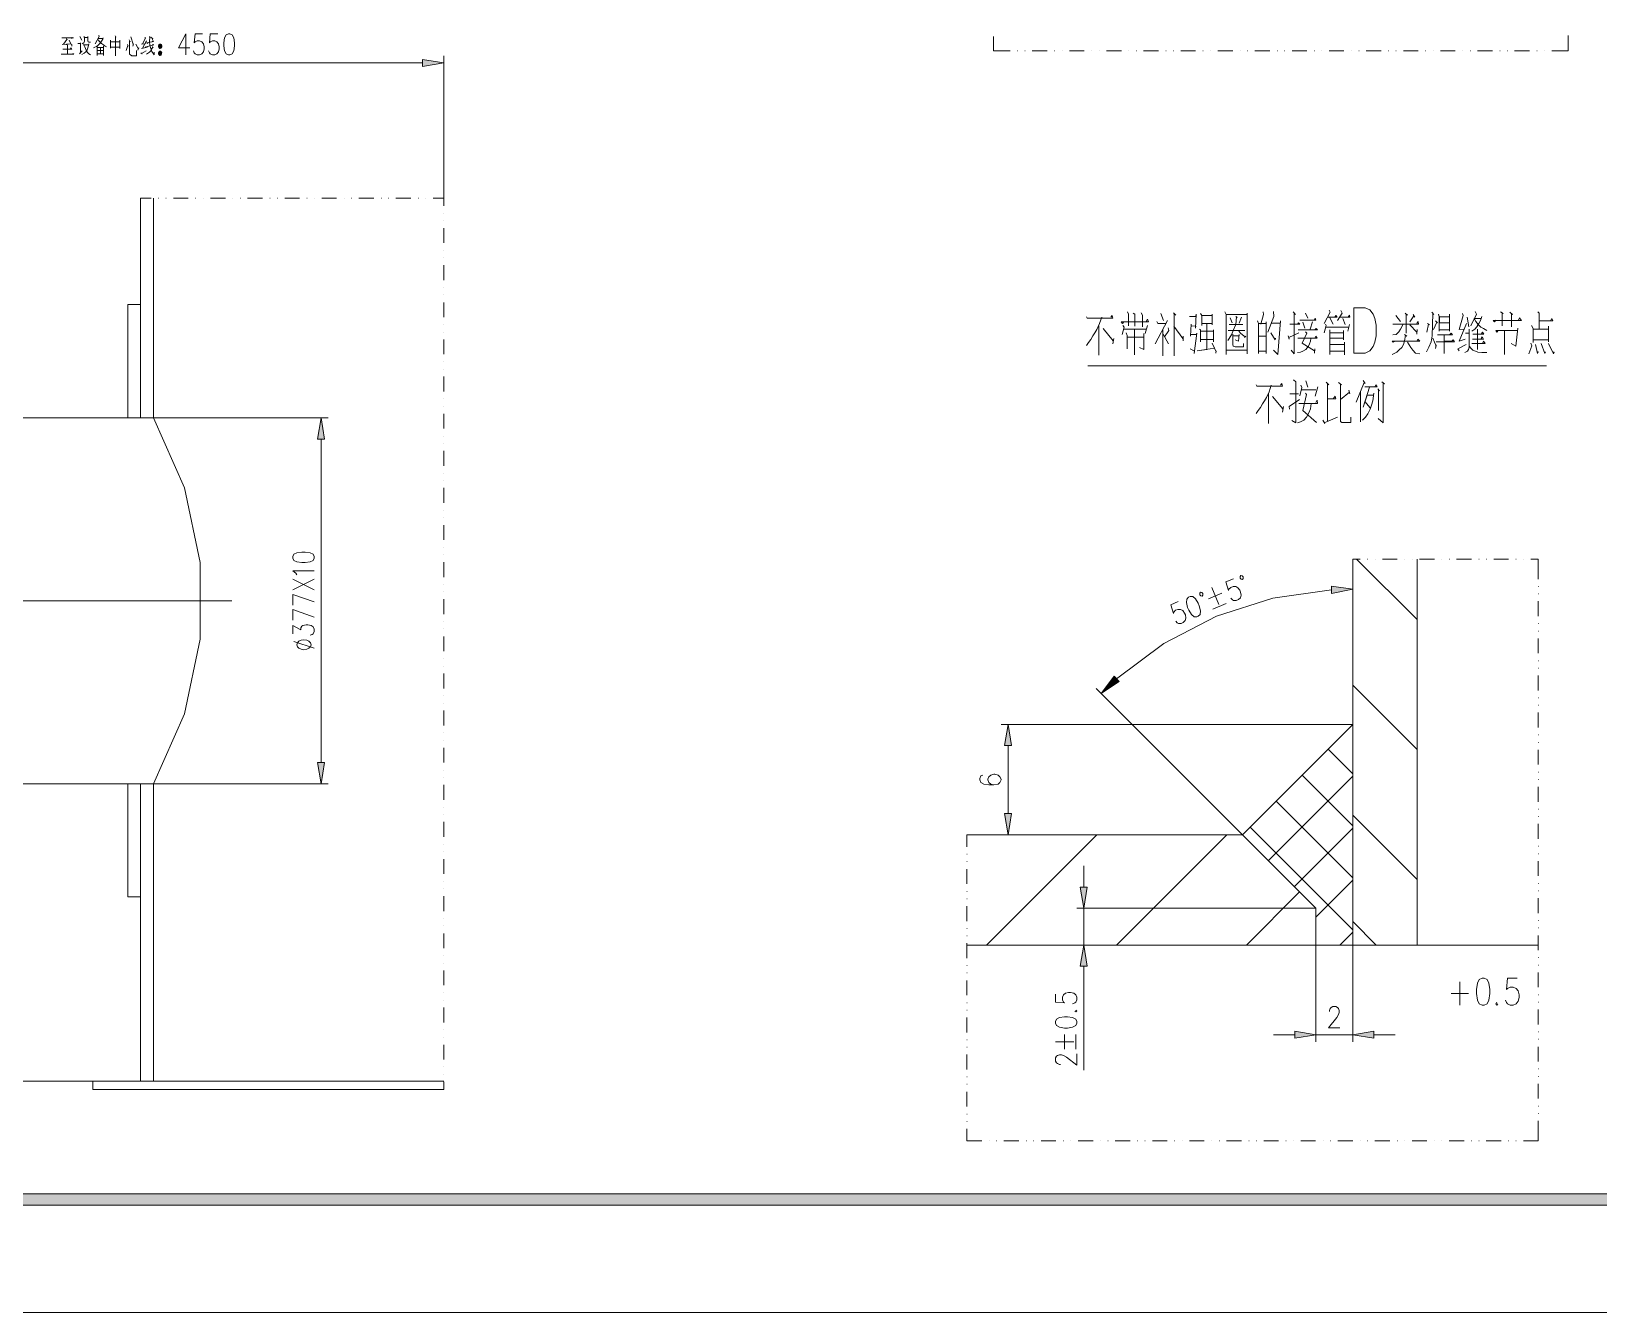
# Model space of a CAD drawing. Header units: millimetres. Extents: x 0 to 829, y 0 to 586.
# Drawn here: x 326.8 to 463.5, y 0 to 111.7 of the extents above; entities that cross this region are included whole.
import ezdxf

# ---------------------------------------------------------------- set-up
doc = ezdxf.new("R2010")
doc.units = ezdxf.units.MM

msp = doc.modelspace()

# ---------------------------------------------------------------- hatches: boundary and pattern name
h = msp.add_hatch(color=0)
h.dxf.hatch_style = 2
h.paths.add_polyline_path([(338.165722, 110.52175), (338.193944, 110.504111), (338.218639, 110.433556), (338.218639, 110.377111), (338.218639, 110.324194), (338.190417, 110.250111), (338.158667, 110.232472), (338.126917, 110.214833), (338.084583, 110.197194), (338.074, 110.197194), (338.052833, 110.197194), (338.006972, 110.221889), (337.982278, 110.243056), (337.957583, 110.26775), (337.932889, 110.338306), (337.936417, 110.387694), (337.939944, 110.437083), (337.968167, 110.504111), (337.996389, 110.525278), (338.021083, 110.542917), (338.063417, 110.560556), (338.081056, 110.560556), (338.095167, 110.560556), (338.1375, 110.542917)])
h = msp.add_hatch(color=0)
h.dxf.hatch_style = 2
h.paths.add_polyline_path([(338.165722, 109.897333), (338.190417, 109.879694), (338.211583, 109.809139), (338.208056, 109.75975), (338.208056, 109.710361), (338.176306, 109.639806), (338.151611, 109.618639), (338.123389, 109.597472), (338.084583, 109.579833), (338.074, 109.579833), (338.059889, 109.579833), (338.021083, 109.597472), (337.996389, 109.618639), (337.968167, 109.639806), (337.939944, 109.713889), (337.936417, 109.763278), (337.932889, 109.816194), (337.957583, 109.88675), (337.982278, 109.904389), (338.006972, 109.922028), (338.052833, 109.939667), (338.074, 109.939667), (338.095167, 109.939667), (338.141028, 109.9185)])
h = msp.add_hatch(color=0)
h.dxf.hatch_style = 2
h.paths.add_polyline_path([(360.951639, 109.237639), (362.800194, 108.927194), (360.951639, 108.620278)])
h = msp.add_hatch(color=0)
h.dxf.hatch_style = 2
h.paths.add_polyline_path([(336.366556, 97.134892), (336.353503, 97.147944), (336.366556, 97.160997), (336.379608, 97.147944)])
h = msp.add_hatch(color=0)
h.dxf.hatch_style = 2
h.paths.add_polyline_path([(351.807639, 76.1365), (352.114556, 77.985056), (352.421472, 76.1365)])
h = msp.add_hatch(color=0)
h.dxf.hatch_style = 2
h.paths.add_polyline_path([(440.199639, 63.3095), (442.05525, 63.0555), (440.217278, 62.692139)])
h = msp.add_hatch(color=0)
h.dxf.hatch_style = 2
h.paths.add_polyline_path([(421.682333, 55.015694), (420.126583, 53.971472), (421.262528, 55.463722)])
h = msp.add_hatch(color=0)
h.dxf.hatch_style = 2
h.paths.add_polyline_path([(411.70225, 49.420639), (412.009167, 51.269194), (412.316083, 49.420639)])
h = msp.add_hatch(color=0)
h.dxf.hatch_style = 2
h.paths.add_polyline_path([(351.807639, 47.946028), (352.114556, 46.097472), (352.421472, 47.946028)])
h = msp.add_hatch(color=0)
h.dxf.hatch_style = 2
h.paths.add_polyline_path([(411.70225, 43.504556), (412.009167, 41.656), (412.316083, 43.504556)])
h = msp.add_hatch(color=0)
h.dxf.hatch_style = 2
h.paths.add_polyline_path([(418.299194, 37.094583), (418.609639, 35.246028), (418.916556, 37.094583)])
h = msp.add_hatch(color=0)
h.dxf.hatch_style = 2
h.paths.add_polyline_path([(418.299194, 30.19425), (418.609639, 32.042806), (418.916556, 30.19425)])
h = msp.add_hatch(color=0)
h.dxf.hatch_style = 2
h.paths.add_polyline_path([(437.003472, 24.528639), (438.852028, 24.221722), (437.003472, 23.911278)])
h = msp.add_hatch(color=0)
h.dxf.hatch_style = 2
h.paths.add_polyline_path([(443.903806, 24.528639), (442.05525, 24.221722), (443.903806, 23.911278)])
h = msp.add_hatch(color=0)
h.dxf.hatch_style = 2
h.paths.add_polyline_path([(24.154694, 9.36625), (25.142472, 10.3505), (818.80075, 10.3505), (819.788528, 9.36625)])

# ---------------------------------------------------------------- linework, layer by layer
at = {"color": 0, "lineweight": 0}
for points in [[(0, 0), (0, 585.632278), (829.154778, 585.632278), (829.154778, 0)], [(344.025361, 111.467194), (343.827806, 111.379), (343.69375, 111.114417), (343.626722, 110.673444), (343.626722, 110.412389), (343.69375, 109.971417), (343.827806, 109.706833), (344.025361, 109.618639), (344.155889, 109.618639), (344.353444, 109.706833), (344.4875, 109.971417), (344.551, 110.412389), (344.551, 110.673444), (344.4875, 111.114417), (344.353444, 111.379), (344.155889, 111.467194)], [(338.165722, 110.52175), (338.193944, 110.504111), (338.218639, 110.433556), (338.218639, 110.377111), (338.218639, 110.324194), (338.190417, 110.250111), (338.158667, 110.232472), (338.126917, 110.214833), (338.084583, 110.197194), (338.074, 110.197194), (338.052833, 110.197194), (338.006972, 110.221889), (337.982278, 110.243056), (337.957583, 110.26775), (337.932889, 110.338306), (337.936417, 110.387694), (337.939944, 110.437083), (337.968167, 110.504111), (337.996389, 110.525278), (338.021083, 110.542917), (338.063417, 110.560556), (338.081056, 110.560556), (338.095167, 110.560556), (338.1375, 110.542917)], [(338.165722, 109.897333), (338.190417, 109.879694), (338.211583, 109.809139), (338.208056, 109.75975), (338.208056, 109.710361), (338.176306, 109.639806), (338.151611, 109.618639), (338.123389, 109.597472), (338.084583, 109.579833), (338.074, 109.579833), (338.059889, 109.579833), (338.021083, 109.597472), (337.996389, 109.618639), (337.968167, 109.639806), (337.939944, 109.713889), (337.936417, 109.763278), (337.932889, 109.816194), (337.957583, 109.88675), (337.982278, 109.904389), (338.006972, 109.922028), (338.052833, 109.939667), (338.074, 109.939667), (338.095167, 109.939667), (338.141028, 109.9185)], [(360.951639, 109.237639), (362.800194, 108.927194), (360.951639, 108.620278)], [(442.143444, 83.640083), (442.143444, 87.584139), (443.131222, 87.584139), (443.554556, 87.397167), (443.836778, 87.019694), (443.974361, 86.64575), (444.115472, 86.081306), (444.115472, 85.142917), (443.974361, 84.578472), (443.836778, 84.204528), (443.554556, 83.827056), (443.131222, 83.640083)], [(351.807639, 76.1365), (352.114556, 77.985056), (352.421472, 76.1365)], [(349.648639, 65.771889), (349.736833, 65.570806), (350.001417, 65.440278), (350.442389, 65.37325), (350.706972, 65.37325), (351.144417, 65.440278), (351.409, 65.570806), (351.497194, 65.771889), (351.497194, 65.902417), (351.409, 66.099972), (351.144417, 66.234028), (350.706972, 66.297528), (350.442389, 66.297528), (350.001417, 66.234028), (349.736833, 66.099972), (349.648639, 65.902417)], [(432.502028, 64.131472), (432.413833, 64.23025), (432.304472, 64.240833), (432.230389, 64.152639), (432.240972, 64.022111), (432.325639, 63.923333), (432.438528, 63.91275), (432.509083, 64.000944)], [(440.199639, 63.3095), (442.05525, 63.0555), (440.217278, 62.692139)], [(427.750111, 62.353472), (427.587833, 62.191194), (427.559611, 61.891333), (427.661917, 61.457417), (427.764222, 61.214), (427.997056, 60.836528), (428.226361, 60.646028), (428.455667, 60.646028), (428.586194, 60.698944), (428.748472, 60.861222), (428.776694, 61.157556), (428.674389, 61.591472), (428.572083, 61.834889), (428.33925, 62.215889), (428.106417, 62.406389), (427.877111, 62.406389)], [(428.988361, 62.6745), (428.900167, 62.773278), (428.790806, 62.783861), (428.716722, 62.699194), (428.727306, 62.568667), (428.811972, 62.469889), (428.924861, 62.459306), (428.995417, 62.543972)], [(421.682333, 55.015694), (420.126583, 53.971472), (421.262528, 55.463722)], [(411.70225, 49.420639), (412.009167, 51.269194), (412.316083, 49.420639)], [(351.807639, 47.946028), (352.114556, 46.097472), (352.421472, 47.946028)], [(411.70225, 43.504556), (412.009167, 41.656), (412.316083, 43.504556)], [(418.299194, 37.094583), (418.609639, 35.246028), (418.916556, 37.094583)], [(418.299194, 30.19425), (418.609639, 32.042806), (418.916556, 30.19425)], [(453.347667, 29.164139), (453.093667, 29.05125), (452.924333, 28.712583), (452.839667, 28.151667), (452.839667, 27.813), (452.924333, 27.248556), (453.093667, 26.909889), (453.347667, 26.797), (453.517, 26.797), (453.767472, 26.909889), (453.936806, 27.248556), (454.021472, 27.813), (454.021472, 28.151667), (453.936806, 28.712583), (453.767472, 29.05125), (453.517, 29.164139)], [(416.143722, 25.230667), (416.231917, 25.019), (416.4965, 24.877889), (416.937472, 24.807333), (417.198528, 24.807333), (417.6395, 24.877889), (417.904083, 25.019), (417.992278, 25.230667), (417.992278, 25.371778), (417.904083, 25.583444), (417.6395, 25.724556), (417.198528, 25.791583), (416.937472, 25.791583), (416.4965, 25.724556), (416.231917, 25.583444), (416.143722, 25.371778)], [(437.003472, 24.528639), (438.852028, 24.221722), (437.003472, 23.911278)], [(443.903806, 24.528639), (442.05525, 24.221722), (443.903806, 23.911278)], [(24.154694, 9.36625), (25.142472, 10.3505), (818.80075, 10.3505), (819.788528, 9.36625)]]:
    msp.add_lwpolyline(points, close=True, dxfattribs=at)
for points in [[(329.519139, 111.117944), (330.5175, 111.117944), (330.404611, 111.135583), (330.351694, 111.0615)], [(329.907194, 111.043861), (329.974222, 110.948611), (329.935417, 110.969778), (329.656722, 110.560556), (329.547361, 110.525278), (330.281139, 110.599361), (330.143556, 110.895694), (330.376389, 110.451194), (330.3905, 110.525278), (330.365806, 110.39475)], [(331.071361, 111.227306), (331.251278, 110.895694)], [(331.431194, 111.227306), (331.473528, 111.135583), (331.487639, 110.969778), (331.473528, 110.821611), (331.417083, 110.691083), (331.2795, 110.581722)], [(331.487639, 111.135583), (331.776917, 111.135583), (331.776917, 111.227306), (331.776917, 110.83925), (331.805139, 110.765167), (331.861583, 110.726361), (332.013278, 110.726361)], [(333.110417, 111.117944), (333.082194, 110.987417), (333.02575, 110.895694), (332.969306, 110.821611), (332.916389, 110.747528), (332.845833, 110.652278), (332.736472, 110.542917), (332.651806, 110.451194), (332.528333, 110.359472), (332.387222, 110.285389), (332.277861, 110.246583)], [(332.722361, 111.336667), (332.761167, 111.227306), (332.401333, 110.581722)], [(332.609472, 110.930972), (332.694139, 110.895694), (332.761167, 110.821611), (332.831722, 110.765167), (332.902278, 110.691083), (332.969306, 110.617), (333.053972, 110.560556), (333.124528, 110.507639), (333.205667, 110.451194), (333.290333, 110.39475), (333.385583, 110.320667)], [(332.637694, 111.043861), (333.082194, 111.043861)], [(334.147583, 111.301389), (334.204028, 111.170861), (334.189917, 111.209667), (334.189917, 109.544556), (334.189917, 110.285389), (333.773639, 110.285389), (334.563861, 110.285389), (334.563861, 110.1725), (334.563861, 110.913333), (334.563861, 110.765167), (333.759528, 110.765167), (333.759528, 110.913333), (333.759528, 110.211306)], [(335.368194, 110.948611), (335.466972, 110.765167), (335.410528, 110.821611), (335.410528, 109.675083), (335.481083, 109.618639), (335.618667, 109.544556), (336.006722, 109.544556), (336.006722, 110.006694)], [(335.534, 111.209667), (335.728028, 110.560556), (335.742139, 110.599361), (335.689222, 110.39475)], [(336.7405, 111.153222), (336.811056, 111.079139), (336.796944, 111.096778), (336.532361, 110.599361), (336.451222, 110.560556), (336.782833, 110.599361), (336.895722, 110.83925), (336.546472, 110.211306), (336.451222, 110.1725), (336.8675, 110.264222), (336.811056, 110.320667), (336.782833, 110.264222)], [(336.990972, 110.691083), (336.948639, 110.617), (336.909833, 110.673444), (337.491917, 110.800444), (337.435472, 110.856889), (337.393139, 110.765167)], [(337.114444, 111.209667), (337.213222, 111.1885), (337.170889, 111.209667), (337.156778, 110.765167), (337.185, 110.486472), (337.255556, 110.1725), (337.350806, 109.932611), (337.558944, 109.636278), (337.558944, 109.858528)], [(337.269667, 111.170861), (337.449583, 111.022694), (337.449583, 111.043861), (337.421361, 110.948611)], [(340.32825, 111.467194), (339.668556, 110.236), (340.656333, 110.236)], [(340.32825, 111.467194), (340.32825, 109.618639)], [(341.778167, 111.467194), (341.118472, 111.467194), (341.054972, 110.673444), (341.118472, 110.761639), (341.316028, 110.849833), (341.517111, 110.849833), (341.714667, 110.761639), (341.845194, 110.588778), (341.912222, 110.324194), (341.912222, 110.147806), (341.845194, 109.883222), (341.714667, 109.706833), (341.517111, 109.618639), (341.316028, 109.618639), (341.118472, 109.706833), (341.054972, 109.795028), (340.987944, 109.971417)], [(343.101083, 111.467194), (342.441389, 111.467194), (342.374361, 110.673444), (342.441389, 110.761639), (342.638944, 110.849833), (342.8365, 110.849833), (343.034056, 110.761639), (343.164583, 110.588778), (343.231611, 110.324194), (343.231611, 110.147806), (343.164583, 109.883222), (343.034056, 109.706833), (342.8365, 109.618639), (342.638944, 109.618639), (342.441389, 109.706833), (342.374361, 109.795028), (342.307333, 109.971417)], [(410.739167, 111.241417), (410.739167, 109.974944)], [(460.854778, 109.974944), (460.854778, 111.326083)], [(329.893083, 110.542917), (330.030667, 110.486472), (329.988333, 110.507639), (329.988333, 109.692722), (329.448583, 109.692722), (330.545722, 109.692722), (330.475167, 109.749167), (330.432833, 109.675083)], [(329.586167, 110.137222), (330.376389, 110.137222), (330.323472, 110.246583), (330.267028, 110.1725)], [(330.891444, 110.617), (331.127806, 110.617), (331.127806, 110.673444), (331.127806, 109.840889), (331.043139, 109.728), (331.2795, 109.989056)], [(331.37475, 110.507639), (331.833361, 110.507639), (331.861583, 110.581722), (331.791028, 110.338306), (331.709889, 110.080778), (331.597, 109.897333), (331.459417, 109.766806), (331.251278, 109.657444)], [(331.459417, 110.433556), (331.515861, 110.320667), (331.568778, 110.1725), (331.667556, 109.971417), (331.752222, 109.82325), (331.861583, 109.710361), (331.999167, 109.636278)], [(332.553028, 109.710361), (333.149222, 109.710361)], [(332.58125, 110.359472), (332.58125, 109.583361)], [(332.58125, 110.264222), (333.149222, 110.264222)], [(332.595361, 110.006694), (333.138639, 110.006694)], [(332.888167, 110.264222), (332.888167, 109.710361)], [(333.149222, 110.377111), (333.149222, 109.583361)], [(335.244722, 110.542917), (335.301167, 110.377111), (335.272944, 110.433556), (335.12125, 110.006694)], [(335.950278, 110.560556), (336.172528, 110.1725), (336.214861, 110.228944), (336.130194, 110.024333)], [(336.394778, 109.802083), (336.507667, 109.710361), (336.465333, 109.749167), (336.853389, 109.971417)], [(336.976861, 110.359472), (336.920417, 110.303028), (336.881611, 110.338306), (337.516611, 110.507639), (337.477806, 110.542917), (337.421361, 110.468833)], [(337.40725, 110.359472), (337.477806, 110.228944), (337.449583, 110.285389), (337.336694, 110.119583), (337.255556, 109.989056), (337.156778, 109.876167), (337.061528, 109.802083), (336.881611, 109.692722)], [(362.800194, 97.147944), (362.800194, 109.544556)], [(410.739167, 109.974944), (412.182028, 109.974944)], [(412.827611, 109.974944), (412.84525, 109.974944)], [(413.476722, 109.974944), (413.494361, 109.974944)], [(414.122306, 109.974944), (415.417, 109.974944)], [(416.062583, 109.974944), (416.080222, 109.974944)], [(416.711694, 109.974944), (416.729333, 109.974944)], [(417.357278, 109.974944), (418.651972, 109.974944)], [(419.297556, 109.974944), (419.315194, 109.974944)], [(419.946667, 109.974944), (419.964306, 109.974944)], [(420.59225, 109.974944), (421.886944, 109.974944)], [(422.532528, 109.974944), (422.550167, 109.974944)], [(423.181639, 109.974944), (423.199278, 109.974944)], [(423.827222, 109.974944), (425.121917, 109.974944)], [(425.7675, 109.974944), (425.785139, 109.974944)], [(426.416611, 109.974944), (426.43425, 109.974944)], [(427.062194, 109.974944), (428.356889, 109.974944)], [(429.002472, 109.974944), (429.020111, 109.974944)], [(429.651583, 109.974944), (429.669222, 109.974944)], [(430.297167, 109.974944), (431.591861, 109.974944)], [(432.240972, 109.974944), (432.258611, 109.974944)], [(432.886556, 109.974944), (432.904194, 109.974944)], [(433.532139, 109.974944), (434.826833, 109.974944)], [(435.475944, 109.974944), (435.493583, 109.974944)], [(436.121528, 109.974944), (436.139167, 109.974944)], [(436.767111, 109.974944), (438.061806, 109.974944)], [(438.710917, 109.974944), (438.728556, 109.974944)], [(439.3565, 109.974944), (439.374139, 109.974944)], [(440.002083, 109.974944), (441.296778, 109.974944)], [(441.945889, 109.974944), (441.963528, 109.974944)], [(442.591472, 109.974944), (442.609111, 109.974944)], [(443.237056, 109.974944), (444.53175, 109.974944)], [(445.180861, 109.974944), (445.1985, 109.974944)], [(445.826444, 109.974944), (445.844083, 109.974944)], [(446.472028, 109.974944), (447.766722, 109.974944)], [(448.415833, 109.974944), (448.433472, 109.974944)], [(449.061417, 109.974944), (449.079056, 109.974944)], [(449.707, 109.974944), (451.001694, 109.974944)], [(451.650806, 109.974944), (451.668444, 109.974944)], [(452.296389, 109.974944), (452.314028, 109.974944)], [(452.941972, 109.974944), (454.236667, 109.974944)], [(454.885778, 109.974944), (454.903417, 109.974944)], [(455.531361, 109.974944), (455.549, 109.974944)], [(456.176944, 109.974944), (457.471639, 109.974944)], [(458.12075, 109.974944), (458.138389, 109.974944)], [(458.766333, 109.974944), (458.783972, 109.974944)], [(459.411917, 109.974944), (460.854778, 109.974944)], [(317.295389, 108.927194), (360.951639, 108.927194)], [(336.366556, 97.147944), (337.290833, 97.147944)], [(336.366556, 77.985056), (336.366556, 97.147944)], [(337.509556, 77.985056), (337.509556, 97.147944)], [(337.936417, 97.147944), (337.954056, 97.147944)], [(338.582, 97.147944), (338.599639, 97.147944)], [(339.231111, 97.147944), (340.525806, 97.147944)], [(341.171389, 97.147944), (341.189028, 97.147944)], [(341.816972, 97.147944), (341.834611, 97.147944)], [(342.466083, 97.147944), (343.760778, 97.147944)], [(344.406361, 97.147944), (344.424, 97.147944)], [(345.055472, 97.147944), (345.073111, 97.147944)], [(345.701056, 97.147944), (346.99575, 97.147944)], [(347.641333, 97.147944), (347.658972, 97.147944)], [(348.290444, 97.147944), (348.308083, 97.147944)], [(348.936028, 97.147944), (350.230722, 97.147944)], [(350.876306, 97.147944), (350.893944, 97.147944)], [(351.525417, 97.147944), (351.543056, 97.147944)], [(352.171, 97.147944), (353.465694, 97.147944)], [(354.111278, 97.147944), (354.128917, 97.147944)], [(354.760389, 97.147944), (354.778028, 97.147944)], [(355.405972, 97.147944), (356.700667, 97.147944)], [(357.34625, 97.147944), (357.363889, 97.147944)], [(357.995361, 97.147944), (358.013, 97.147944)], [(358.640944, 97.147944), (359.935639, 97.147944)], [(360.581222, 97.147944), (360.598861, 97.147944)], [(361.230333, 97.147944), (361.247972, 97.147944)], [(361.875917, 97.147944), (362.800194, 97.147944)], [(362.800194, 97.147944), (362.800194, 96.467083)], [(362.800194, 95.8215), (362.817833, 95.8215)], [(362.800194, 95.172389), (362.817833, 95.172389)], [(362.800194, 94.526806), (362.800194, 93.232111)], [(362.800194, 92.586528), (362.817833, 92.586528)], [(362.800194, 91.937417), (362.817833, 91.937417)], [(362.800194, 91.291833), (362.800194, 89.997139)], [(362.800194, 89.351556), (362.817833, 89.351556)], [(336.366556, 87.862833), (335.258833, 87.862833)], [(335.258833, 77.985056), (335.258833, 87.862833)], [(362.800194, 88.702444), (362.817833, 88.702444)], [(362.800194, 88.056861), (362.800194, 86.762167)], [(362.800194, 86.116583), (362.817833, 86.116583)], [(418.838944, 86.793917), (418.895389, 86.6775), (421.146111, 86.6775), (421.086139, 86.913861), (420.966194, 86.755111)], [(420.168917, 86.6775), (420.168917, 86.755111), (419.992528, 86.204778), (419.756167, 85.689722), (419.57625, 85.414556), (419.399861, 85.139389), (419.223472, 84.821889), (419.015333, 84.546722), (418.838944, 84.310361)], [(422.091556, 86.36), (421.971611, 86.204778), (421.883417, 86.36), (424.250556, 86.36), (424.162361, 86.596361), (424.042417, 86.398806)], [(422.416111, 87.227833), (422.504306, 87.030278), (422.504306, 86.007222)], [(422.920583, 87.111417), (423.06875, 87.030278), (423.06875, 85.968417)], [(423.601444, 87.150222), (423.717861, 86.952667), (423.717861, 85.926083)], [(425.908611, 86.479944), (424.843222, 84.430306)], [(424.991389, 86.398806), (425.079583, 86.204778), (425.760444, 86.204778)], [(425.315944, 87.072611), (425.552306, 86.479944)], [(426.437778, 87.150222), (426.645917, 86.952667)], [(426.49775, 87.030278), (426.49775, 83.403722)], [(427.827722, 86.832722), (428.392167, 86.832722), (428.420389, 87.030278), (428.360417, 85.809667), (428.392167, 85.968417), (427.975889, 86.007222), (427.975889, 86.162444), (427.919444, 85.100583), (427.919444, 85.255806), (428.420389, 85.255806), (428.452139, 85.37575), (428.244, 83.601278), (428.272222, 83.798833), (427.887694, 83.996389)], [(428.6885, 85.728528), (428.776694, 85.650917), (428.776694, 84.624333), (428.776694, 84.821889), (429.930278, 84.821889), (429.930278, 84.624333), (429.930278, 85.650917), (429.930278, 85.5345), (428.776694, 85.5345), (429.337611, 85.5345), (429.337611, 86.162444), (429.337611, 83.954056), (428.508583, 83.837639), (430.018472, 84.074), (429.810333, 84.507917), (430.166639, 83.7565), (430.166639, 83.837639), (430.134889, 83.640083)], [(428.776694, 87.072611), (428.893111, 86.913861), (428.893111, 86.046028), (428.893111, 86.204778), (429.810333, 86.204778), (429.810333, 86.084833), (429.810333, 87.030278), (429.810333, 86.913861), (428.893111, 86.913861)], [(430.903944, 87.227833), (431.023889, 86.991472), (431.023889, 83.520139), (431.023889, 83.876444), (432.858333, 83.876444), (432.858333, 83.562472), (432.858333, 87.111417), (432.858333, 86.991472), (431.023889, 86.991472)], [(431.881139, 86.832722), (431.969333, 86.716306), (431.912889, 86.793917), (431.852917, 86.123639), (431.673, 85.650917), (431.496611, 85.217), (431.172056, 84.744278)], [(431.288472, 86.123639), (432.473806, 86.123639)], [(431.380194, 86.716306), (431.556583, 86.282389)], [(432.353861, 86.755111), (432.14925, 86.243583)], [(433.743806, 86.441139), (433.832, 86.204778), (433.832, 83.601278)], [(433.86375, 86.204778), (434.484639, 86.204778)], [(434.248278, 87.227833), (434.2765, 86.991472), (434.040139, 86.162444)], [(434.512861, 86.36), (434.512861, 83.601278)], [(435.1655, 87.266639), (435.193722, 86.832722), (434.661028, 85.453361)], [(434.985583, 86.243583), (435.698194, 86.243583)], [(435.754639, 86.441139), (435.518278, 83.520139), (435.1655, 83.876444)], [(436.583667, 86.162444), (437.440917, 86.162444), (437.3245, 86.282389), (437.236306, 86.162444)], [(436.851778, 87.227833), (437.056389, 86.991472), (436.939972, 87.072611), (436.939972, 83.562472), (436.703611, 83.876444)], [(437.440917, 86.51875), (438.830861, 86.51875), (438.774417, 86.6775), (438.682694, 86.51875)], [(437.709028, 86.321194), (437.885417, 85.809667)], [(437.945389, 87.111417), (438.153528, 86.6775)], [(438.538056, 86.36), (438.358139, 85.728528)], [(440.016194, 87.386583), (440.104389, 87.189028), (439.571694, 86.204778)], [(439.691639, 86.162444), (439.748083, 86.046028), (439.571694, 85.414556)], [(439.868028, 86.755111), (440.697056, 86.755111), (440.577111, 86.913861), (440.488917, 86.755111)], [(440.076167, 86.716306), (440.34075, 86.162444)], [(441.021611, 87.347778), (441.138028, 87.111417), (440.725278, 86.479944)], [(440.933417, 86.755111), (441.818889, 86.755111), (441.790667, 86.952667), (441.670722, 86.755111)], [(441.198, 86.638694), (441.406139, 86.123639)], [(441.790667, 86.123639), (441.6425, 85.5345)], [(446.641361, 87.111417), (446.845972, 86.952667), (446.729556, 87.030278), (446.729556, 85.37575), (446.729556, 86.162444), (445.54775, 86.162444), (447.794944, 86.162444), (447.763194, 86.398806), (447.646778, 86.204778)], [(446.433222, 86.123639), (446.345028, 85.926083), (446.225083, 85.728528), (446.080444, 85.492167), (445.840556, 85.255806), (445.54775, 85.217)], [(445.812333, 86.913861), (446.225083, 86.398806)], [(447.322222, 86.991472), (447.470389, 86.755111), (447.378667, 86.875056), (447.025889, 86.36)], [(448.948528, 87.189028), (449.124917, 86.991472), (449.036722, 87.072611), (448.97675, 85.139389), (448.888556, 84.624333), (448.680417, 84.151611), (448.504028, 83.7565)], [(448.564, 86.204778), (448.740389, 86.084833), (448.652194, 86.162444), (448.53225, 85.453361)], [(449.273083, 86.441139), (449.449472, 86.282389), (449.393028, 86.321194), (449.096694, 85.689722)], [(449.537667, 87.030278), (449.597639, 86.832722), (449.597639, 85.5345), (449.597639, 85.650917), (450.486639, 85.650917), (450.486639, 85.5345), (450.486639, 87.030278), (450.486639, 86.793917), (449.629389, 86.793917), (449.629389, 86.282389), (450.454889, 86.282389)], [(451.640222, 87.072611), (451.696667, 86.913861), (451.343889, 85.689722), (451.788389, 85.728528)], [(451.964778, 86.204778), (451.343889, 84.666667), (451.876583, 84.860694)], [(452.02475, 86.755111), (452.172917, 85.926083)], [(452.733833, 87.266639), (452.85025, 87.030278), (452.349306, 86.007222)], [(453.3265, 86.832722), (453.206556, 86.479944), (453.058389, 86.204778), (452.882, 85.926083), (452.705611, 85.728528), (452.4375, 85.5345)], [(452.645639, 86.638694), (453.266528, 86.638694)], [(452.645639, 86.638694), (452.793806, 86.398806), (452.998417, 86.123639), (453.234778, 85.887278), (453.474667, 85.770861), (453.73925, 85.612111)], [(454.536528, 86.51875), (454.420111, 86.36), (454.300167, 86.479944), (456.78725, 86.479944), (456.607333, 86.716306), (456.519139, 86.51875)], [(454.952806, 87.227833), (455.189167, 87.072611), (455.100972, 87.072611), (455.100972, 86.007222)], [(455.750083, 87.189028), (455.986444, 86.991472), (455.89825, 87.030278), (455.89825, 85.926083)], [(458.205417, 87.227833), (458.325361, 87.111417), (458.325361, 85.770861)], [(458.325361, 86.441139), (459.507167, 86.441139), (459.418972, 86.638694), (459.299028, 86.441139)], [(362.800194, 85.467472), (362.817833, 85.467472)], [(362.800194, 84.821889), (362.800194, 83.527194)], [(419.932556, 86.007222), (419.932556, 83.442528)], [(420.288861, 85.770861), (421.174333, 84.705472)], [(421.234306, 84.903028), (421.146111, 84.430306)], [(422.003361, 86.046028), (422.119778, 85.887278), (421.943389, 85.255806)], [(422.063333, 85.728528), (424.074167, 85.728528)], [(422.299694, 85.414556), (422.387889, 85.178194), (422.387889, 83.996389)], [(422.387889, 85.019444), (423.777833, 85.019444)], [(423.037, 85.728528), (423.037, 83.481333)], [(423.837806, 85.336944), (423.837806, 83.954056), (423.453278, 84.112806)], [(424.162361, 86.046028), (423.954222, 85.336944)], [(425.492333, 85.689722), (425.492333, 83.403722)], [(425.524083, 85.294611), (425.996806, 84.430306)], [(425.965056, 85.848472), (426.025028, 85.612111), (425.6405, 85.05825)], [(426.469528, 85.968417), (427.238583, 84.903028)], [(427.266806, 85.100583), (427.266806, 84.705472)], [(431.200278, 85.612111), (432.650194, 85.612111)], [(431.821167, 84.783083), (432.089278, 84.666667), (432.14925, 85.255806), (432.1175, 85.139389), (431.616556, 85.139389), (431.616556, 85.294611), (431.616556, 84.387972), (431.644778, 84.23275), (431.821167, 84.190417), (432.533778, 84.190417), (432.533778, 84.469111)], [(432.1175, 85.5345), (432.265667, 85.37575), (432.442056, 85.217), (432.678417, 85.05825), (432.738389, 85.100583), (432.621972, 84.980639)], [(433.832, 85.100583), (434.484639, 85.100583)], [(434.929139, 85.414556), (435.281917, 84.783083), (435.313667, 84.941833)], [(436.4355, 85.139389), (436.523694, 84.860694), (436.495472, 84.980639), (437.352722, 85.414556)], [(438.418111, 84.903028), (438.389889, 84.666667), (438.298167, 84.430306), (438.209972, 84.23275), (437.973611, 83.954056), (437.709028, 83.798833), (437.500889, 83.717694), (437.236306, 83.678889)], [(437.264528, 84.941833), (438.950806, 84.941833), (438.830861, 85.100583), (438.774417, 84.980639)], [(437.29275, 85.650917), (438.979028, 85.650917), (438.862611, 85.770861), (438.742667, 85.650917)], [(437.945389, 85.492167), (438.061806, 85.37575), (437.649056, 84.507917), (438.714444, 83.837639), (438.742667, 83.996389), (438.714444, 83.640083)], [(439.719861, 85.887278), (441.758917, 85.887278)], [(440.076167, 85.650917), (440.076167, 83.520139)], [(440.104389, 84.941833), (441.257972, 84.941833)], [(440.132611, 85.414556), (441.257972, 85.414556)], [(441.257972, 85.612111), (441.257972, 84.783083)], [(446.581389, 85.255806), (446.789528, 85.100583), (446.669583, 85.178194), (446.581389, 84.705472), (446.493194, 84.387972), (446.345028, 84.112806), (446.108667, 83.91525), (445.900528, 83.717694), (445.487778, 83.520139)], [(445.695917, 84.666667), (445.575972, 84.585528), (445.487778, 84.666667), (447.911361, 84.666667), (447.734972, 84.860694), (447.675, 84.705472)], [(447.025889, 86.084833), (447.646778, 85.453361), (447.675, 85.689722), (447.646778, 85.294611)], [(449.036722, 84.941833), (449.333056, 84.23275), (449.333056, 84.349167), (449.273083, 84.035194)], [(449.333056, 84.624333), (450.931139, 84.624333), (450.811194, 84.783083), (450.69125, 84.666667), (450.042139, 84.666667), (450.042139, 85.255806), (450.042139, 83.601278)], [(449.449472, 85.217), (450.751222, 85.217), (450.634806, 85.37575), (450.514861, 85.255806)], [(452.201139, 85.728528), (452.201139, 84.151611), (452.141167, 83.954056), (452.052972, 83.798833), (451.844833, 83.678889)], [(451.904806, 85.37575), (452.201139, 85.37575)], [(452.497472, 84.860694), (453.474667, 84.860694), (453.354722, 85.05825), (453.266528, 84.903028)], [(452.525694, 85.294611), (453.502889, 85.294611), (453.382944, 85.453361), (453.29475, 85.336944)], [(452.941972, 85.728528), (452.941972, 83.954056)], [(454.744667, 85.612111), (454.62825, 85.453361), (454.536528, 85.612111), (456.370972, 85.612111)], [(455.305583, 85.612111), (455.305583, 83.520139)], [(456.459167, 85.809667), (456.282778, 84.23275), (455.870028, 84.469111)], [(457.6445, 86.046028), (457.792667, 85.770861), (457.792667, 84.546722)], [(457.792667, 85.728528), (459.094417, 85.728528)], [(457.792667, 84.783083), (459.094417, 84.783083)], [(459.122639, 85.968417), (459.122639, 84.624333)], [(433.86375, 83.798833), (434.484639, 83.798833)], [(440.076167, 83.798833), (441.286194, 83.798833)], [(440.104389, 84.387972), (441.286194, 84.387972)], [(441.346167, 84.585528), (441.346167, 83.481333)], [(446.845972, 84.585528), (446.965917, 84.349167), (447.114083, 84.112806), (447.290472, 83.876444), (447.526833, 83.640083), (447.911361, 83.562472)], [(451.343889, 83.837639), (451.223944, 83.996389), (451.936556, 84.387972)], [(452.201139, 84.23275), (452.377528, 84.035194), (452.525694, 83.876444), (452.762056, 83.798833), (452.970194, 83.717694), (453.3265, 83.678889), (453.73925, 83.678889)], [(452.4375, 84.469111), (453.619306, 84.469111), (453.474667, 84.666667), (453.382944, 84.469111)], [(457.584528, 84.507917), (457.672722, 84.271556), (457.408139, 83.562472)], [(457.997278, 84.387972), (458.177194, 83.601278), (458.233639, 83.7565), (458.145444, 83.7565)], [(458.50175, 84.469111), (458.798083, 83.601278), (458.854528, 83.717694), (458.766333, 83.717694)], [(459.122639, 84.469111), (459.567139, 83.562472), (459.623583, 83.717694), (459.507167, 83.717694)], [(362.800194, 82.881611), (362.817833, 82.881611)], [(362.800194, 82.2325), (362.817833, 82.2325)], [(418.962417, 82.528833), (458.953306, 82.528833)], [(362.800194, 81.586917), (362.800194, 80.292222)], [(433.627389, 80.863722), (433.687361, 80.747306), (435.934556, 80.747306), (435.874583, 80.983667), (435.754639, 80.824917)], [(434.957361, 80.747306), (434.957361, 80.824917), (434.780972, 80.271056), (434.544611, 79.759528), (434.364694, 79.484361), (434.188306, 79.209194), (434.011917, 78.891694), (433.803778, 78.616528), (433.627389, 78.380167)], [(436.908222, 81.297639), (437.088139, 81.138889), (437.088139, 77.551139), (436.763583, 77.748694)], [(437.529111, 80.824917), (437.620833, 80.627361), (437.440917, 79.918278)], [(437.973611, 81.220028), (438.153528, 80.666167)], [(439.010778, 80.704972), (438.774417, 79.879472)], [(439.748083, 81.100083), (439.984444, 80.863722)], [(439.868028, 80.941333), (439.868028, 77.671083)], [(440.813472, 81.061278), (441.081583, 80.863722)], [(440.989861, 80.941333), (440.989861, 77.748694), (440.989861, 77.671083), (441.109806, 77.589944), (441.907083, 77.589944), (441.907083, 78.062667)], [(442.972472, 81.258833), (443.148861, 80.983667), (443.060667, 81.061278), (442.351583, 79.364417)], [(443.533389, 80.666167), (442.972472, 78.9305), (443.328778, 79.957083), (443.861472, 79.957083)], [(443.120639, 80.704972), (444.186028, 80.704972), (444.066083, 80.863722), (443.977889, 80.704972)], [(444.598778, 81.138889), (444.835139, 80.941333), (444.718722, 81.022472), (444.718722, 77.551139), (444.274222, 77.94625)], [(362.800194, 79.646639), (362.817833, 79.646639)], [(434.721, 80.077028), (434.721, 77.512333)], [(435.077306, 79.837139), (435.962778, 78.775278)], [(436.555444, 78.732944), (436.523694, 78.972833), (437.412694, 79.600778)], [(436.583667, 80.077028), (437.3245, 80.077028)], [(437.352722, 79.248), (438.979028, 79.248), (438.950806, 79.523167), (438.830861, 79.325611)], [(437.560861, 80.429806), (438.830861, 80.429806)], [(437.945389, 80.154639), (438.033583, 80.034694), (437.709028, 78.616528), (438.890833, 77.589944)], [(439.868028, 79.643111), (440.577111, 79.643111), (440.517139, 79.879472), (440.34075, 79.643111)], [(441.790667, 80.23225), (440.989861, 79.600778)], [(441.730694, 80.391), (441.818889, 80.077028)], [(442.736111, 80.23225), (442.736111, 77.62875)], [(443.889694, 80.154639), (443.8015, 79.484361), (443.681556, 79.08925), (443.565139, 78.732944), (443.38875, 78.341361), (443.180611, 78.062667), (442.9125, 77.7875)], [(443.120639, 79.40675), (443.593361, 78.852889)], [(444.246, 80.510944), (444.394167, 80.352194), (444.302444, 80.391), (444.302444, 78.616528)], [(319.958861, 77.985056), (330.849111, 77.985056)], [(329.106389, 77.985056), (337.509556, 77.985056)], [(337.509556, 77.985056), (352.731917, 77.985056)], [(337.509556, 46.097472), (340.187139, 52.193472), (341.552389, 58.712806), (341.552389, 65.369722), (340.187139, 71.885528), (337.509556, 77.985056)], [(362.800194, 78.997528), (362.817833, 78.997528)], [(362.800194, 78.351944), (362.800194, 77.05725)], [(436.02275, 78.972833), (435.934556, 78.496583)], [(438.446333, 79.248), (438.389889, 78.775278), (438.241722, 78.418972), (438.033583, 78.062667), (437.797222, 77.7875), (437.500889, 77.62875), (437.236306, 77.551139)], [(439.571694, 77.551139), (440.725278, 78.062667)], [(439.45175, 77.7875), (439.631667, 77.512333)], [(352.114556, 47.946028), (352.114556, 76.1365)], [(362.800194, 76.408139), (362.817833, 76.408139)], [(362.800194, 75.762556), (362.817833, 75.762556)], [(362.800194, 75.116972), (362.800194, 73.822278)], [(362.800194, 73.173167), (362.817833, 73.173167)], [(362.800194, 72.527583), (362.817833, 72.527583)], [(362.800194, 71.882), (362.800194, 70.587306)], [(362.800194, 69.938194), (362.817833, 69.938194)], [(362.800194, 69.292611), (362.817833, 69.292611)], [(362.800194, 68.647028), (362.800194, 67.352333)], [(362.800194, 66.703222), (362.817833, 66.703222)], [(362.800194, 66.057639), (362.817833, 66.057639)], [(442.05525, 65.687222), (442.707889, 65.687222)], [(442.05525, 32.042806), (442.05525, 65.687222)], [(442.390389, 65.687222), (447.664417, 60.413194)], [(443.353472, 65.687222), (443.371111, 65.687222)], [(444.002583, 65.687222), (444.020222, 65.687222)], [(444.648167, 65.687222), (445.942861, 65.687222)], [(446.588444, 65.687222), (446.606083, 65.687222)], [(447.237556, 65.687222), (447.255194, 65.687222)], [(447.664417, 32.042806), (447.664417, 65.687222)], [(447.883139, 65.687222), (449.177833, 65.687222)], [(449.823417, 65.687222), (449.841056, 65.687222)], [(450.472528, 65.687222), (450.490167, 65.687222)], [(451.118111, 65.687222), (452.412806, 65.687222)], [(453.058389, 65.687222), (453.076028, 65.687222)], [(453.7075, 65.687222), (453.725139, 65.687222)], [(454.353083, 65.687222), (455.647778, 65.687222)], [(456.293361, 65.687222), (456.311, 65.687222)], [(456.942472, 65.687222), (456.960111, 65.687222)], [(457.588056, 65.687222), (458.240694, 65.687222)], [(458.240694, 63.940972), (458.240694, 65.687222)], [(350.001417, 64.318444), (349.913222, 64.448972), (349.648639, 64.646528), (351.497194, 64.646528)], [(362.800194, 65.412056), (362.800194, 64.117361)], [(351.497194, 62.999056), (349.648639, 63.923333)], [(349.648639, 62.999056), (351.497194, 63.923333)], [(362.800194, 63.46825), (362.817833, 63.46825)], [(440.210222, 63.002583), (435.102, 62.265278), (430.187806, 60.695417), (425.601694, 58.331806), (421.474194, 55.241472)], [(429.764472, 63.189556), (430.37125, 61.725528)], [(431.651833, 63.969194), (431.002722, 63.701083), (431.239083, 62.942611), (431.270833, 63.048444), (431.433111, 63.210722), (431.627139, 63.291861), (431.856444, 63.291861), (432.054, 63.1825), (432.219806, 62.967306), (432.286833, 62.805028), (432.322111, 62.533389), (432.262139, 62.314667), (432.099861, 62.152389), (431.905833, 62.074778), (431.676528, 62.074778), (431.57775, 62.127694), (431.443694, 62.265278)], [(458.240694, 63.295389), (458.258333, 63.295389)], [(344.335806, 62.0395), (310.881889, 62.0395)], [(349.648639, 61.676139), (349.648639, 62.600417), (351.497194, 61.940722)], [(362.800194, 62.822667), (362.817833, 62.822667)], [(362.800194, 62.177083), (362.800194, 60.882389)], [(426.836417, 61.976), (426.187306, 61.704361), (426.423667, 60.945889), (426.455417, 61.05525), (426.617694, 61.217528), (426.811722, 61.298667), (427.041028, 61.298667), (427.238583, 61.189306), (427.404389, 60.970583), (427.474944, 60.808306), (427.510222, 60.540194), (427.446722, 60.321472), (427.284444, 60.159194), (427.090417, 60.078056), (426.861111, 60.078056), (426.762333, 60.1345), (426.628278, 60.268556)], [(429.48225, 62.212361), (430.653472, 62.699194)], [(429.852667, 61.319833), (431.023889, 61.803139)], [(458.240694, 62.646278), (458.258333, 62.646278)], [(458.240694, 60.706), (458.240694, 62.000694)], [(349.648639, 60.35675), (349.648639, 61.281028), (351.497194, 60.621333)], [(362.800194, 60.233278), (362.817833, 60.233278)], [(349.648639, 59.167889), (349.648639, 59.894611), (350.354194, 59.4995), (350.354194, 59.697056), (350.442389, 59.827583), (350.530583, 59.894611), (350.795167, 59.961639), (350.968028, 59.961639), (351.232611, 59.894611), (351.409, 59.764083), (351.497194, 59.563), (351.497194, 59.365444), (351.409, 59.167889), (351.320806, 59.100861), (351.144417, 59.037361)], [(362.800194, 59.587694), (362.817833, 59.587694)], [(362.800194, 58.942111), (362.800194, 57.647417)], [(458.240694, 60.060417), (458.258333, 60.060417)], [(458.240694, 59.411306), (458.258333, 59.411306)], [(458.240694, 57.471028), (458.240694, 58.765722)], [(349.736833, 58.508194), (351.497194, 57.915528)], [(362.800194, 56.998306), (362.817833, 56.998306)], [(362.800194, 56.352722), (362.817833, 56.352722)], [(458.240694, 56.825444), (458.258333, 56.825444)], [(458.240694, 56.176333), (458.258333, 56.176333)], [(362.800194, 55.707139), (362.800194, 54.412444)], [(447.664417, 49.081972), (442.05525, 54.691139)], [(458.240694, 54.236056), (458.240694, 55.53075)], [(362.800194, 53.763333), (362.817833, 53.763333)], [(432.442056, 41.656), (419.692667, 54.408917)], [(458.240694, 53.590472), (458.258333, 53.590472)], [(362.800194, 53.11775), (362.817833, 53.11775)], [(362.800194, 52.472167), (362.800194, 51.177472)], [(458.240694, 52.941361), (458.258333, 52.941361)], [(458.240694, 51.001083), (458.240694, 52.295778)], [(442.05525, 51.269194), (411.391806, 51.269194)], [(442.05525, 51.269194), (432.442056, 41.656)], [(362.800194, 50.528361), (362.817833, 50.528361)], [(362.800194, 49.882778), (362.817833, 49.882778)], [(362.800194, 49.237194), (362.800194, 47.9425)], [(412.009167, 49.420639), (412.009167, 43.504556)], [(458.240694, 50.3555), (458.258333, 50.3555)], [(458.240694, 49.706389), (458.258333, 49.706389)], [(442.05525, 46.965306), (439.906833, 49.11725)], [(458.237167, 47.766111), (458.240694, 49.060806)], [(362.800194, 47.293389), (362.817833, 47.293389)], [(362.800194, 46.647806), (362.817833, 46.647806)], [(409.807833, 46.848889), (409.631444, 46.778333), (409.54325, 46.566667), (409.54325, 46.425556), (409.631444, 46.217417), (409.896028, 46.076306), (410.337, 46.00575), (410.777972, 46.00575), (411.13075, 46.076306), (411.303611, 46.217417), (411.391806, 46.425556), (411.391806, 46.496111), (411.303611, 46.707778), (411.13075, 46.848889), (410.866167, 46.919444), (410.777972, 46.919444), (410.513389, 46.848889), (410.337, 46.707778), (410.248806, 46.496111), (410.248806, 46.425556), (410.337, 46.217417), (410.513389, 46.076306), (410.777972, 46.00575)], [(442.05525, 46.750111), (434.703361, 39.394694)], [(437.638472, 46.852417), (442.05525, 42.432111)], [(458.237167, 47.120528), (458.254806, 47.120528)], [(458.237167, 46.471417), (458.254806, 46.471417)], [(319.958861, 46.097472), (330.849111, 46.097472)], [(329.106389, 46.097472), (337.509556, 46.097472)], [(335.258833, 36.233806), (335.258833, 46.097472)], [(336.366556, 46.097472), (336.366556, 20.164778)], [(337.509556, 46.097472), (352.731917, 46.097472)], [(337.509556, 20.164778), (337.509556, 46.097472)], [(362.800194, 46.002222), (362.800194, 44.707528)], [(458.237167, 44.531139), (458.237167, 45.825833)], [(362.800194, 44.058417), (362.817833, 44.058417)], [(442.05525, 37.902444), (435.373639, 44.587583)], [(458.237167, 43.885556), (458.254806, 43.885556)], [(362.800194, 43.412833), (362.817833, 43.412833)], [(362.800194, 42.76725), (362.800194, 41.472556)], [(442.05525, 43.363444), (447.664417, 37.754278)], [(458.237167, 43.236444), (458.254806, 43.236444)], [(458.237167, 41.296167), (458.237167, 42.590861)], [(408.414361, 40.604722), (408.414361, 41.656)], [(432.442056, 41.656), (408.414361, 41.656)], [(419.742056, 41.656), (410.132389, 32.042806)], [(432.442056, 41.656), (411.391806, 41.656)], [(421.460083, 32.042806), (431.06975, 41.656)], [(438.852028, 35.246028), (432.442056, 41.656)], [(433.108806, 42.319222), (442.05525, 33.36925)], [(436.968194, 37.129861), (442.05525, 42.216917)], [(362.800194, 40.823444), (362.817833, 40.823444)], [(362.800194, 40.177861), (362.817833, 40.177861)], [(408.414361, 39.955611), (408.432, 39.955611)], [(458.237167, 40.650583), (458.254806, 40.650583)], [(458.237167, 40.001472), (458.254806, 40.001472)], [(362.800194, 39.532278), (362.800194, 38.237583)], [(408.414361, 39.310028), (408.432, 39.310028)], [(408.414361, 37.36975), (408.414361, 38.660917)], [(418.609639, 37.094583), (418.609639, 38.943139)], [(458.237167, 38.061194), (458.237167, 39.355889)], [(362.800194, 37.588472), (362.817833, 37.588472)], [(362.800194, 36.942889), (362.817833, 36.942889)], [(442.05525, 37.68725), (438.852028, 34.4805)], [(458.237167, 37.415611), (458.254806, 37.415611)], [(336.366556, 36.233806), (335.258833, 36.233806)], [(362.800194, 36.293778), (362.800194, 35.002611)], [(408.414361, 36.720639), (408.432, 36.720639)], [(408.414361, 36.075056), (408.432, 36.075056)], [(437.41975, 36.678306), (432.787778, 32.042806)], [(458.237167, 36.7665), (458.254806, 36.7665)], [(458.237167, 34.826222), (458.237167, 36.120917)], [(362.800194, 34.3535), (362.817833, 34.3535)], [(408.414361, 34.134778), (408.414361, 35.425944)], [(438.852028, 35.246028), (417.992278, 35.246028)], [(418.609639, 35.246028), (418.609639, 32.042806)], [(438.852028, 32.042806), (438.852028, 35.246028)], [(458.237167, 34.180639), (458.254806, 34.180639)], [(362.800194, 33.707917), (362.817833, 33.707917)], [(362.800194, 33.058806), (362.800194, 31.767639)], [(408.414361, 33.485667), (408.432, 33.485667)], [(408.414361, 32.840083), (408.432, 32.840083)], [(440.947528, 32.042806), (442.05525, 33.154056)], [(442.05525, 34.078333), (444.090778, 32.042806)], [(458.237167, 33.531528), (458.254806, 33.531528)], [(458.237167, 31.59125), (458.237167, 32.885944)], [(408.410833, 30.899806), (408.410833, 32.190972)], [(408.410833, 32.042806), (438.852028, 32.042806)], [(408.410833, 32.042806), (458.237167, 32.042806)], [(432.787778, 32.042806), (417.992278, 32.042806)], [(438.852028, 32.042806), (438.852028, 23.604361)], [(442.05525, 32.042806), (442.05525, 23.604361)], [(362.800194, 31.118528), (362.817833, 31.118528)], [(362.800194, 30.472944), (362.817833, 30.472944)], [(408.410833, 30.250694), (408.428472, 30.250694)], [(418.609639, 30.19425), (418.609639, 21.127861)], [(458.237167, 30.945667), (458.254806, 30.945667)], [(458.237167, 30.296556), (458.254806, 30.296556)], [(362.800194, 29.823833), (362.800194, 28.532667)], [(408.410833, 29.605111), (408.428472, 29.605111)], [(408.410833, 27.664833), (408.410833, 28.956)], [(451.403861, 28.825472), (451.403861, 26.797)], [(456.388611, 29.164139), (455.545472, 29.164139), (455.460806, 28.151667), (455.545472, 28.264556), (455.795944, 28.373917), (456.049944, 28.373917), (456.303944, 28.264556), (456.473278, 28.038778), (456.557944, 27.700111), (456.557944, 27.474333), (456.473278, 27.135667), (456.303944, 26.909889), (456.049944, 26.797), (455.795944, 26.797), (455.545472, 26.909889), (455.460806, 27.022778), (455.376139, 27.248556)], [(458.237167, 28.356278), (458.237167, 29.650972)], [(362.800194, 27.883556), (362.817833, 27.883556)], [(416.143722, 27.763611), (416.143722, 27.061583), (416.937472, 26.991028), (416.849278, 27.061583), (416.761083, 27.27325), (416.761083, 27.484917), (416.849278, 27.693056), (417.025667, 27.834167), (417.286722, 27.904722), (417.463111, 27.904722), (417.727694, 27.834167), (417.904083, 27.693056), (417.992278, 27.484917), (417.992278, 27.27325), (417.904083, 27.061583), (417.815889, 26.991028), (417.6395, 26.920472)], [(450.641861, 27.813), (452.162333, 27.813)], [(458.237167, 27.710694), (458.254806, 27.710694)], [(362.800194, 27.237972), (362.817833, 27.237972)], [(362.800194, 26.588861), (362.800194, 25.297694)], [(408.410833, 27.015722), (408.428472, 27.015722)], [(408.410833, 26.370139), (408.428472, 26.370139)], [(417.815889, 26.285472), (417.904083, 26.214917), (417.992278, 26.285472), (417.904083, 26.356028)], [(440.030306, 26.246667), (440.030306, 26.331333), (440.100861, 26.507722), (440.171417, 26.595917), (440.312528, 26.684111), (440.59475, 26.684111), (440.735861, 26.595917), (440.806417, 26.507722), (440.876972, 26.331333), (440.876972, 26.158472), (440.806417, 25.982083), (440.665306, 25.7175), (439.95975, 24.835556), (440.947528, 24.835556)], [(454.614139, 27.022778), (454.529472, 26.909889), (454.614139, 26.797), (454.698806, 26.909889)], [(458.237167, 27.061583), (458.254806, 27.061583)], [(458.237167, 25.121306), (458.237167, 26.416)], [(362.800194, 24.648583), (362.817833, 24.648583)], [(408.410833, 24.429861), (408.410833, 25.721028)], [(362.800194, 24.003), (362.817833, 24.003)], [(362.800194, 23.353889), (362.800194, 22.062722)], [(408.410833, 23.78075), (408.428472, 23.78075)], [(416.143722, 23.611417), (417.727694, 23.611417)], [(416.937472, 22.976417), (416.937472, 24.242889)], [(417.904083, 22.976417), (417.904083, 24.242889)], [(437.003472, 24.221722), (435.154917, 24.221722)], [(438.852028, 24.221722), (442.05525, 24.221722)], [(443.903806, 24.221722), (445.752361, 24.221722)], [(458.237167, 24.475722), (458.254806, 24.475722)], [(458.237167, 23.826611), (458.254806, 23.826611)], [(408.410833, 23.135167), (408.428472, 23.135167)], [(408.410833, 21.191361), (408.410833, 22.486056)], [(416.584694, 21.639389), (416.4965, 21.639389), (416.320111, 21.709944), (416.231917, 21.7805), (416.143722, 21.921611), (416.143722, 22.200306), (416.231917, 22.341417), (416.320111, 22.411972), (416.4965, 22.482528), (416.672889, 22.482528), (416.849278, 22.411972), (417.113861, 22.270861), (417.992278, 21.568833), (417.992278, 22.553083)], [(458.237167, 21.886333), (458.237167, 23.181028)], [(362.800194, 21.413611), (362.817833, 21.413611)], [(362.800194, 20.768028), (362.817833, 20.768028)], [(408.410833, 20.545778), (408.428472, 20.545778)], [(458.237167, 21.24075), (458.254806, 21.24075)], [(458.237167, 20.591639), (458.254806, 20.591639)], [(332.207306, 20.164778), (306.394556, 20.164778)], [(332.207306, 20.164778), (362.800194, 20.164778)], [(332.207306, 20.164778), (332.207306, 19.438056)], [(332.207306, 19.438056), (362.800194, 19.438056)], [(362.800194, 20.118917), (362.800194, 19.438056)], [(408.410833, 19.900194), (408.428472, 19.900194)], [(408.410833, 17.956389), (408.410833, 19.251083)], [(458.237167, 18.651361), (458.237167, 19.946056)], [(458.237167, 18.005778), (458.254806, 18.005778)], [(408.410833, 17.310806), (408.428472, 17.310806)], [(408.410833, 16.665222), (408.428472, 16.665222)], [(458.237167, 17.356667), (458.254806, 17.356667)], [(458.237167, 14.964833), (458.237167, 16.711083)], [(408.410833, 14.964833), (408.410833, 16.016111)], [(408.410833, 14.964833), (409.709056, 14.964833)], [(410.354639, 14.964833), (410.372278, 14.964833)], [(411.00375, 14.964833), (411.021389, 14.964833)], [(411.649333, 14.964833), (412.944028, 14.964833)], [(413.589611, 14.964833), (413.60725, 14.964833)], [(414.238722, 14.964833), (414.256361, 14.964833)], [(414.884306, 14.964833), (416.179, 14.964833)], [(416.824583, 14.964833), (416.842222, 14.964833)], [(417.473694, 14.964833), (417.491333, 14.964833)], [(418.119278, 14.964833), (419.413972, 14.964833)], [(420.059556, 14.964833), (420.077194, 14.964833)], [(420.708667, 14.964833), (420.726306, 14.964833)], [(421.35425, 14.964833), (422.648944, 14.964833)], [(423.294528, 14.964833), (423.312167, 14.964833)], [(423.943639, 14.964833), (423.961278, 14.964833)], [(424.589222, 14.964833), (425.883917, 14.964833)], [(426.5295, 14.964833), (426.547139, 14.964833)], [(427.178611, 14.964833), (427.19625, 14.964833)], [(427.824194, 14.964833), (429.118889, 14.964833)], [(429.764472, 14.964833), (429.782111, 14.964833)], [(430.413583, 14.964833), (430.431222, 14.964833)], [(431.059167, 14.964833), (432.353861, 14.964833)], [(432.999444, 14.964833), (433.017083, 14.964833)], [(433.648556, 14.964833), (433.666194, 14.964833)], [(434.294139, 14.964833), (435.588833, 14.964833)], [(436.234417, 14.964833), (436.252056, 14.964833)], [(436.883528, 14.964833), (436.901167, 14.964833)], [(437.529111, 14.964833), (438.823806, 14.964833)], [(439.469389, 14.964833), (439.487028, 14.964833)], [(440.1185, 14.964833), (440.136139, 14.964833)], [(440.764083, 14.964833), (442.058778, 14.964833)], [(442.704361, 14.964833), (442.722, 14.964833)], [(443.353472, 14.964833), (443.371111, 14.964833)], [(443.999056, 14.964833), (445.29375, 14.964833)], [(445.939333, 14.964833), (445.956972, 14.964833)], [(446.588444, 14.964833), (446.606083, 14.964833)], [(447.234028, 14.964833), (448.528722, 14.964833)], [(449.177833, 14.964833), (449.195472, 14.964833)], [(449.823417, 14.964833), (449.841056, 14.964833)], [(450.469, 14.964833), (451.763694, 14.964833)], [(452.412806, 14.964833), (452.430444, 14.964833)], [(453.058389, 14.964833), (453.076028, 14.964833)], [(453.703972, 14.964833), (454.998667, 14.964833)], [(455.647778, 14.964833), (455.665417, 14.964833)], [(456.293361, 14.964833), (456.311, 14.964833)], [(456.938944, 14.964833), (458.237167, 14.964833)]]:
    msp.add_lwpolyline(points, dxfattribs=at)
msp.add_ellipse((350.617014, 58.210097), major_axis=(0.615597, 0), ratio=0.696275, start_param=0, end_param=6.283185, dxfattribs=at)

doc.saveas('drawing.dxf')
